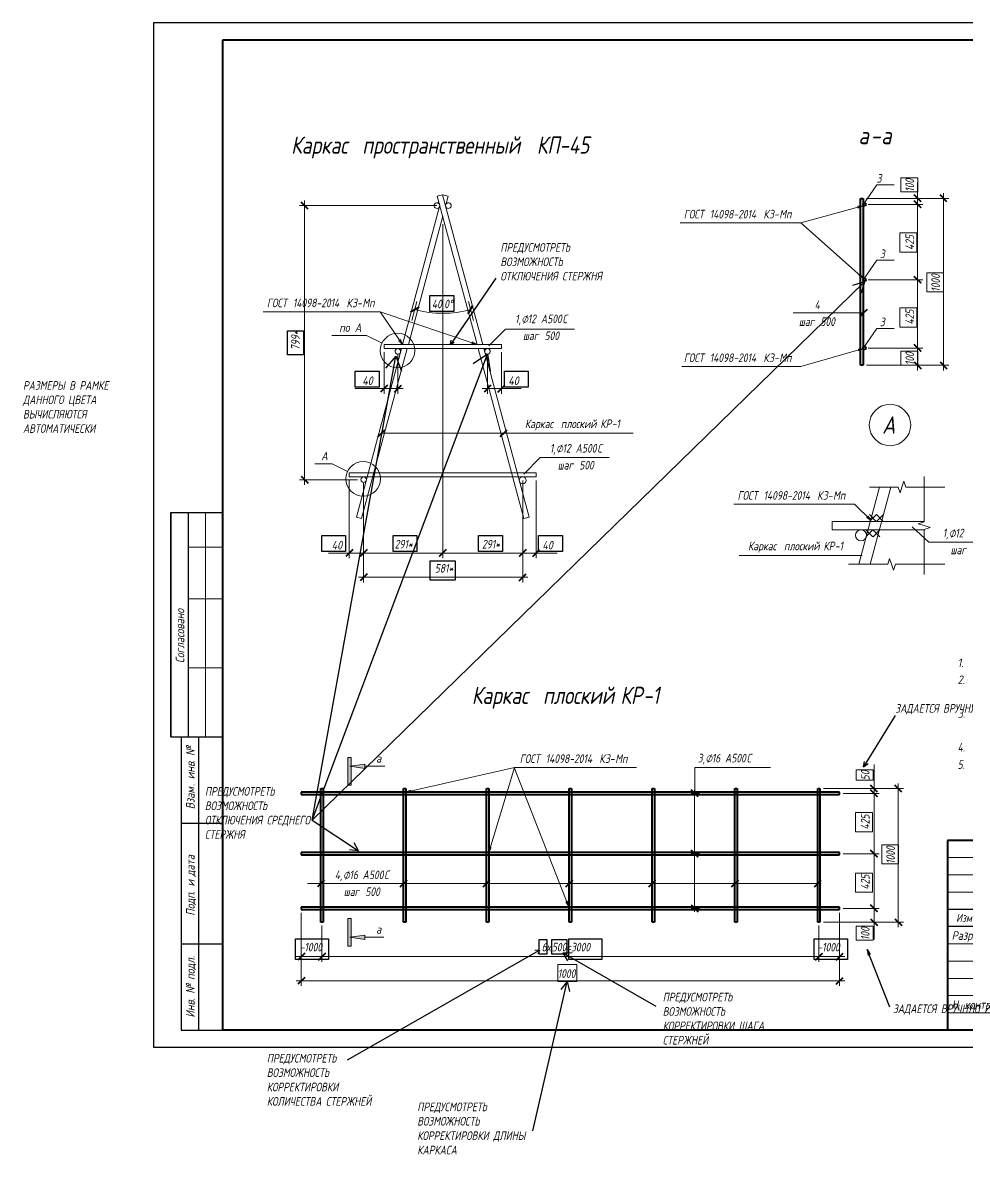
# Paper-space layout 'Layout1' of a CAD drawing. Header units: millimetres. Extents: x -632 to -19, y -328 to 372.
# Drawn here: x -632 to -358.2, y -328 to 0 of the extents above; entities that cross this region are included whole.
import ezdxf

# ---------------------------------------------------------------- set-up
doc = ezdxf.new("R2010")
doc.units = ezdxf.units.MM
doc.layers.add('AA_Vinoska', color=7, linetype='Continuous', lineweight=9)
doc.layers.add('Gen_Stamp', color=7, linetype='Continuous', lineweight=9)
doc.styles.add('ISOCPEUR_I_15', font='isocpeui.ttf', dxfattribs={"width": 0.85, "height": 5})
doc.styles.add('ISOCPEUR_I_18', font='isocpeui.ttf', dxfattribs={"width": 0.8, "height": 2.5})
doc.styles.add('ISOCPEUR_I_19', font='isocpeui.ttf', dxfattribs={"width": 0.8, "height": 2.5})
doc.styles.add('ISOCPEUR_I_6', font='isocpeui.ttf', dxfattribs={"width": 0.8, "height": 5})
doc.styles.add('ISOCPEUR_I_7', font='isocpeui.ttf', dxfattribs={"width": 0.85, "height": 2.5})
doc.styles.add('ISOCPEUR_I_8', font='isocpeui.ttf', dxfattribs={"width": 0.85, "height": 2.3})

# ---------------------------------------------------------------- blocks, each defined once
blk = doc.blocks.new('020_Основная надпись Форма 3_МСК Проект - КЖ-3604423-Каркасы пространственные КП-45_ КП-85')
at = {"layer": 'AA_Vinoska', "lineweight": 30}
for p, q in [((-415, 155), (-415, 90)), ((-415, 155), (-400, 155)), ((-415, 90), (-415, 155)), ((-410, 155), (-410, 90)), ((-415, 90), (-400, 90)), ((-412, 90), (-412, 5)), ((-412, 90), (-400, 90)), ((-407, 90), (-407, 5)), ((-412, 65), (-400, 65)), ((-125, 40), (-190, 40)), ((-125, 35), (-190, 35)), ((-412, 30), (-400, 30)), ((-412, 5), (-400, 5))]:
    blk.add_line(p, q, dxfattribs=at)
at = {"layer": 'AA_Vinoska', "lineweight": 18}
for p, q in [((-405, 155), (-405, 90)), ((-400, 155), (-400, 90)), ((-410, 145), (-400, 145)), ((-410, 130), (-400, 130)), ((-410, 110), (-400, 110)), ((-125, 55), (-190, 55)), ((-125, 50), (-190, 50)), ((-125, 45), (-190, 45)), ((-125, 30), (-190, 30)), ((-125, 25), (-190, 25)), ((-125, 20), (-190, 20)), ((-125, 15), (-190, 15)), ((-125, 10), (-190, 10))]:
    blk.add_line(p, q, dxfattribs=at)
at = {"layer": 'AA_Vinoska', "lineweight": 40}
for p, q in [((-190, 60), (-190, 5)), ((-5, 60), (-190, 60))]:
    blk.add_line(p, q, dxfattribs=at)
at = {"layer": 'Gen_Stamp', "lineweight": 25}
for p, q in [((-420, 0), (-420, 297)), ((-420, 297), (0, 297)), ((0, 0), (-420, 0))]:
    blk.add_line(p, q, dxfattribs=at)
at = {"layer": 'Gen_Stamp', "lineweight": 40}
for p, q in [((-400, 5), (-400, 292)), ((-400, 292), (-5, 292)), ((-5, 5), (-400, 5))]:
    blk.add_line(p, q, dxfattribs=at)
at = {"layer": 'Gen_Stamp', "char_height": 2.5, "attachment_point": 1, "rotation": 90, "style": 'ISOCPEUR_I_7'}
for s, insert, width in [('Согласовано', (-413.63, 111.39), 21.1245), ('\\fISOCPEUR|b0|i1|c204|p34|;\\W.85;№', (-410.63, 84.48), 3.2027), ('инв', (-410.63, 77.73), 5.724), ('. ', (-410.63, 82.46), 2.4532), ('Взам', (-410.63, 69.02), 8.1091), ('. ', (-410.63, 75.71), 2.4532), ('дата', (-410.63, 49.57), 8.5179), ('\\fISOCPEUR|b0|i1|c204|p34|;\\W.85; ', (-410.63, 48.22), 1.6354), ('\\fISOCPEUR|b0|i1|c204|p34|;\\W.85;и', (-410.63, 46.65), 1.908), ('Подп', (-410.63, 38.16), 7.8365), ('. ', (-410.63, 44.62), 2.4532), ('\\fISOCPEUR|b0|i1|c204|p34|;\\W.85;.', (-410.63, 25.86), 0.8177), ('подл', (-410.63, 19.56), 7.6321), ('\\fISOCPEUR|b0|i1|c204|p34|;\\W.85;№', (-410.63, 15.57), 3.2027), ('\\fISOCPEUR|b0|i1|c204|p34|;\\W.85; ', (-410.63, 18.21), 1.6354), ('Инв', (-410.63, 8.65), 5.9285), ('. ', (-410.63, 13.54), 2.4532)]:
    blk.add_mtext(s, dxfattribs=dict(at, insert=insert, width=width))
at = {"layer": 'Gen_Stamp', "attachment_point": 1}
for s, insert, char_height, width, style in [('Изм', (-187.5, 38.65), 2.3, 5.3833, 'ISOCPEUR_I_8'), ('Разработал', (-188.77, 33.66), 2.5, 20.2386, 'ISOCPEUR_I_7'), ('\\fISOCPEUR|b0|i1|c204|p34|;\\W.85;Н', (-188.77, 13.66), 2.5, 2.1124, 'ISOCPEUR_I_7'), ('. ', (-187.03, 13.66), 2.5, 2.4532, 'ISOCPEUR_I_7'), ('контр', (-185, 13.66), 2.5, 10.0171, 'ISOCPEUR_I_7')]:
    blk.add_mtext(s, dxfattribs=dict(at, insert=insert, char_height=char_height, width=width, style=style))

psp = doc.layouts.get("Layout1")

# ---------------------------------------------------------------- hatches: boundary and pattern name
at = {"layer": 'AA_Vinoska'}
for points in [[(-537.78, -212.94), (-536.79, -212.94), (-536.79, -221.01), (-537.78, -221.01)], [(-532.81, -214.9), (-532.81, -216.13), (-537.18, -215.51)], [(-536.79, -259.6), (-536.79, -267.67), (-537.78, -267.67), (-537.78, -259.6)], [(-537.18, -265.09), (-532.81, -264.48), (-532.81, -265.71)]]:
    psp.add_hatch(color=256, dxfattribs=at).paths.add_polyline_path(points, flags=0)

# ---------------------------------------------------------------- linework, layer by layer
at = {"color": 1}
for p, q in [((-548.07, -231.16), (-388.01, -75.12)), ((-494.87, -74.07), (-508.03, -93.26)), ((-388.01, -75.12), (-391.54, -76.14)), ((-388.01, -75.12), (-388.96, -78.43)), ((-508.03, -93.26), (-507.85, -92.01)), ((-508.03, -93.26), (-506.93, -92.64)), ((-548.07, -231.16), (-497.29, -96.07)), ((-548.07, -231.16), (-523.82, -96.65)), ((-523.82, -96.65), (-526.88, -100.19)), ((-523.82, -96.65), (-522.22, -101.05)), ((-497.29, -96.07), (-501.4, -98.86)), ((-497.29, -96.07), (-496.5, -100.97)), ((-379.12, -200.82), (-388.29, -215.66)), ((-388.29, -215.66), (-388.06, -214.1)), ((-388.29, -215.66), (-386.99, -214.75)), ((-548.07, -231.16), (-534.64, -240.01)), ((-534.64, -240.01), (-535.92, -237.74)), ((-534.64, -240.01), (-537.23, -239.74)), ((-537.84, -300.6), (-482.22, -268.87)), ((-482.22, -268.87), (-483.54, -268.96)), ((-482.22, -268.87), (-482.68, -270)), ((-380.68, -285.39), (-387.27, -268.67)), ((-387.27, -268.67), (-386.38, -270.11)), ((-387.27, -268.67), (-387.01, -270.35)), ((-475.44, -269.59), (-472.73, -269.54)), ((-475.44, -269.59), (-448.46, -285.06)), ((-475.44, -269.59), (-474.12, -271.96)), ((-484.18, -321.15), (-474.15, -277.92)), ((-474.15, -277.92), (-476, -280.25)), ((-474.15, -277.92), (-473.52, -280.82))]:
    psp.add_line(p, q, dxfattribs=at)
for points in [[(-513.97, -79.05), (-507.05, -79.05), (-507.05, -83.69), (-513.97, -83.69)], [(-535.58, -101.01), (-528.66, -101.01), (-528.66, -105.64), (-535.58, -105.64)], [(-492.38, -100.99), (-485.46, -100.99), (-485.46, -105.63), (-492.38, -105.63)], [(-545.31, -148.67), (-538.39, -148.67), (-538.39, -153.31), (-545.31, -153.31)], [(-482.46, -148.67), (-475.53, -148.67), (-475.53, -153.31), (-482.46, -153.31)], [(-482.34, -265.75), (-480.11, -265.75), (-480.11, -270.03), (-482.34, -270.03)], [(-478.66, -265.75), (-474.25, -265.75), (-474.25, -270.03), (-478.66, -270.03)]]:
    psp.add_lwpolyline(points, close=True, dxfattribs=at)
at = {"color": 6}
for points in [[(-555.24, -96.26), (-555.24, -89.34), (-550.6, -89.34), (-550.6, -96.26)], [(-524.65, -148.67), (-517.72, -148.67), (-517.72, -153.31), (-524.65, -153.31)], [(-499.84, -148.67), (-492.92, -148.67), (-492.92, -153.31), (-499.84, -153.31)], [(-513.89, -155.96), (-506.6, -155.96), (-506.6, -161.55), (-513.89, -161.55)], [(-552.92, -265.55), (-543.34, -265.55), (-543.34, -271.52), (-552.92, -271.52)], [(-473.72, -265.55), (-464.15, -265.55), (-464.15, -271.52), (-473.72, -271.52)], [(-402.58, -265.55), (-393, -265.55), (-393, -271.52), (-402.58, -271.52)]]:
    psp.add_lwpolyline(points, close=True, dxfattribs=at)
at = {"layer": 'AA_Vinoska'}
for p, q in [((-388.3, -52.61), (-384.45, -47.03)), ((-384.45, -47.03), (-379.45, -47.03)), ((-372.64, -46.3), (-372.64, -50.93)), ((-550.28, -51.54), (-550.28, -133.97)), ((-387.42, -50.93), (-371.14, -50.93)), ((-363.64, -50.93), (-387.42, -50.93)), ((-373.64, -51.68), (-371.64, -53.68)), ((-372.64, -49.43), (-372.64, -54.18)), ((-372.64, -51.18), (-372.64, -76.05)), ((-365.14, -49.43), (-365.14, -100.81)), ((-512.92, -53.04), (-551.78, -53.04)), ((-406.47, -58.03), (-388.48, -53.07)), ((-389.99, -53.22), (-388.48, -53.07)), ((-389.85, -53.73), (-389.99, -53.22)), ((-388.48, -53.07), (-389.85, -53.73)), ((-387.02, -52.68), (-371.14, -52.68)), ((-371.14, -52.68), (-387.02, -52.68)), ((-510.26, -58.4), (-510.26, -155.24)), ((-510.26, -155.24), (-510.26, -58.4)), ((-441.47, -58.03), (-406.47, -58.03)), ((-388.3, -74.11), (-406.47, -58.03)), ((-388.3, -74.47), (-384.45, -68.89)), ((-384.45, -68.89), (-379.45, -68.89)), ((-389.22, -72.89), (-389.6, -73.32)), ((-389.6, -73.32), (-388.3, -74.11)), ((-388.3, -74.11), (-389.22, -72.95)), ((-387.02, -74.55), (-371.14, -74.55)), ((-371.14, -74.55), (-387.02, -74.55)), ((-373.64, -73.55), (-371.64, -75.55)), ((-372.64, -73.05), (-372.64, -95.81)), ((-519.19, -86.37), (-517.72, -80.86)), ((-501.33, -86.37), (-502.81, -80.86)), ((-562.27, -83.77), (-528.42, -83.77)), ((-528.42, -83.77), (-521.87, -93.26)), ((-500.31, -93.26), (-528.42, -83.77)), ((-408.7, -84.14), (-396.7, -84.14)), ((-388.3, -84.14), (-396.7, -84.14)), ((-532.34, -90.68), (-542.34, -90.68)), ((-532.34, -90.68), (-527.84, -92.86)), ((-496.85, -93.66), (-492.06, -88.8)), ((-492.06, -88.8), (-472.06, -88.8)), ((-388.3, -94.24), (-384.45, -88.66)), ((-384.45, -88.66), (-379.45, -88.66)), ((-522.94, -92.18), (-522.5, -91.88)), ((-521.87, -93.26), (-522.94, -92.18)), ((-522.5, -91.88), (-521.87, -93.26)), ((-501.65, -92.53), (-501.82, -93.03)), ((-501.82, -93.03), (-500.31, -93.26)), ((-500.31, -93.26), (-501.65, -92.53)), ((-388.3, -94.49), (-406.47, -99.66)), ((-388.3, -94.49), (-389.82, -94.64)), ((-389.82, -94.64), (-389.67, -95.15)), ((-389.67, -95.15), (-388.3, -94.49)), ((-387.02, -94.31), (-371.14, -94.31)), ((-371.14, -94.31), (-387.02, -94.31)), ((-373.64, -93.31), (-371.64, -95.31)), ((-372.64, -92.81), (-372.64, -100.81)), ((-527.26, -95.46), (-527.26, -107.57)), ((-523.24, -96.27), (-523.24, -107.57)), ((-497.29, -97.07), (-497.29, -107.57)), ((-493.26, -95.46), (-493.26, -107.57)), ((-440.99, -99.66), (-406.47, -99.66)), ((-387.42, -99.31), (-371.14, -99.31)), ((-363.64, -99.31), (-387.42, -99.31)), ((-535.7, -106.07), (-527.26, -106.07)), ((-528.76, -106.07), (-521.74, -106.07)), ((-498.79, -106.07), (-491.76, -106.07)), ((-487.51, -106.07), (-493.26, -106.07)), ((-527.99, -118.98), (-485.06, -118.98)), ((-485.06, -118.98), (-492.59, -118.98)), ((-485.06, -118.98), (-455.06, -118.98)), ((-542.31, -127.87), (-547.31, -127.87)), ((-542.31, -127.87), (-537.81, -130.05)), ((-486.77, -130.87), (-481.98, -126.01)), ((-481.98, -126.01), (-461.98, -126.01)), ((-534.97, -132.47), (-551.78, -132.47)), ((-537.34, -132.67), (-537.34, -155.24)), ((-533.17, -133.47), (-533.17, -155.24)), ((-533.17, -155.24), (-533.17, -133.47)), ((-533.17, -134.27), (-533.17, -162.24)), ((-487.06, -132.67), (-487.06, -133.67)), ((-487.06, -132.67), (-487.06, -155.24)), ((-487.06, -155.24), (-487.06, -132.67)), ((-487.06, -133.67), (-487.06, -162.24)), ((-483.18, -132.67), (-483.18, -155.24)), ((-377.17, -134.59), (-376.61, -132.86)), ((-376.61, -132.86), (-376.05, -134.59)), ((-370.71, -134.59), (-370.71, -131.59)), ((-383.63, -134.59), (-386.63, -134.59)), ((-383.63, -134.59), (-378.27, -134.59)), ((-378.27, -134.59), (-377.72, -136.32)), ((-377.72, -136.32), (-377.17, -134.59)), ((-376.05, -134.59), (-370.71, -134.59)), ((-370.71, -134.59), (-370.71, -144.69)), ((-370.71, -134.59), (-364.71, -134.59)), ((-425.89, -139.56), (-390.89, -139.56)), ((-386.08, -144.25), (-390.89, -139.56)), ((-386.97, -143.02), (-387.34, -143.39)), ((-387.34, -143.39), (-386.08, -144.25)), ((-386.08, -144.25), (-386.97, -143.02)), ((-384.62, -144.59), (-386.62, -142.6)), ((-386.58, -144.59), (-384.59, -142.6)), ((-384.59, -142.6), (-382.59, -144.59)), ((-384.56, -144.59), (-382.53, -142.57)), ((-385.6, -149.02), (-387.63, -146.99)), ((-387.56, -148.94), (-385.6, -146.99)), ((-385.6, -146.99), (-383.58, -149.02)), ((-385.57, -148.99), (-383.58, -146.99)), ((-374.23, -146.13), (-369.41, -150.57)), ((-370.71, -144.69), (-372.44, -145.24)), ((-372.44, -145.24), (-370.71, -145.79)), ((-370.71, -145.79), (-368.98, -146.36)), ((-368.98, -146.36), (-370.71, -146.92)), ((-370.71, -146.92), (-370.71, -156.99)), ((-369.41, -150.57), (-347.38, -150.57)), ((-543.39, -153.74), (-531.67, -153.74)), ((-534.67, -153.74), (-508.76, -153.74)), ((-534.17, -154.74), (-532.17, -152.74)), ((-511.76, -153.74), (-485.56, -153.74)), ((-511.26, -154.74), (-509.26, -152.74)), ((-488.56, -153.74), (-477.12, -153.74)), ((-488.06, -154.74), (-486.06, -152.74)), ((-424.39, -154.4), (-394.39, -154.4)), ((-388.67, -154.4), (-394.39, -154.4)), ((-389.71, -156.99), (-392.71, -156.99)), ((-389.71, -156.99), (-381.31, -156.99)), ((-380.76, -155.26), (-381.31, -156.99)), ((-380.21, -156.99), (-380.76, -155.26)), ((-379.65, -158.73), (-380.21, -156.99)), ((-379.09, -156.99), (-379.65, -158.73)), ((-379.09, -156.99), (-370.71, -156.99)), ((-370.71, -156.99), (-364.71, -156.99)), ((-370.71, -156.99), (-370.71, -159.99)), ((-534.67, -160.74), (-485.56, -160.74)), ((-537.78, -212.94), (-537.78, -221.01)), ((-536.79, -212.94), (-537.78, -212.94)), ((-536.79, -221.01), (-536.79, -212.94)), ((-532.81, -214.9), (-537.18, -215.51)), ((-537.18, -215.51), (-532.81, -216.13)), ((-532.81, -216.13), (-532.81, -214.9)), ((-532.81, -215.51), (-526.98, -215.51)), ((-520.97, -223.06), (-489.49, -215.85)), ((-489.49, -215.85), (-496.93, -240.54)), ((-473.78, -256.11), (-489.53, -215.86)), ((-489.49, -215.85), (-454.09, -215.85)), ((-437.24, -215.85), (-435.28, -215.85)), ((-437.24, -223.34), (-437.24, -215.85)), ((-435.28, -215.85), (-415.28, -215.85)), ((-385.25, -214.99), (-385.25, -221.99)), ((-537.78, -221.01), (-536.79, -221.01)), ((-519.56, -222.46), (-520.97, -223.06)), ((-520.97, -223.06), (-519.45, -222.98)), ((-519.45, -222.98), (-519.56, -222.46)), ((-437.25, -222.39), (-437.25, -241.88)), ((-399.93, -221.99), (-383.75, -221.99)), ((-376.75, -221.99), (-399.93, -221.99)), ((-386.25, -222.39), (-384.25, -224.39)), ((-385.25, -220.49), (-385.25, -224.89)), ((-385.25, -221.89), (-385.25, -242.38)), ((-378.25, -220.49), (-378.25, -262.2)), ((-435.83, -223.39), (-438.25, -223.39)), ((-394.25, -223.39), (-383.75, -223.39)), ((-383.75, -223.39), (-394.25, -223.39)), ((-496.93, -240.54), (-496.75, -239.02)), ((-496.24, -239.17), (-496.93, -240.54)), ((-496.75, -239.02), (-496.24, -239.17)), ((-385.25, -239.38), (-385.25, -258.2)), ((-438.25, -239.88), (-436.25, -241.88)), ((-435.83, -240.88), (-438.25, -240.88)), ((-438.25, -240.88), (-435.83, -240.88)), ((-437.25, -239.88), (-437.25, -257.7)), ((-394.25, -240.88), (-383.75, -240.88)), ((-383.75, -240.88), (-394.25, -240.88)), ((-386.25, -239.88), (-384.25, -241.88)), ((-545.57, -250.92), (-545.57, -248.51)), ((-520.57, -248.51), (-522.57, -250.51)), ((-521.57, -250.92), (-521.57, -248.51)), ((-521.57, -248.51), (-521.57, -250.92)), ((-496.57, -248.51), (-498.57, -250.51)), ((-497.57, -250.92), (-497.57, -248.51)), ((-497.57, -248.51), (-497.57, -250.92)), ((-472.57, -248.51), (-474.57, -250.51)), ((-473.57, -250.92), (-473.57, -248.51)), ((-473.57, -248.51), (-473.57, -250.92)), ((-448.57, -248.51), (-450.57, -250.51)), ((-449.57, -250.92), (-449.57, -248.51)), ((-449.57, -248.51), (-449.57, -250.92)), ((-424.57, -248.51), (-426.57, -250.51)), ((-425.57, -250.92), (-425.57, -248.51)), ((-425.57, -248.51), (-425.57, -250.92)), ((-401.57, -250.92), (-401.57, -248.51)), ((-545.2, -249.52), (-549.43, -249.52)), ((-520.57, -249.51), (-546.57, -249.51)), ((-496.57, -249.51), (-522.57, -249.51)), ((-472.57, -249.51), (-498.57, -249.51)), ((-448.57, -249.51), (-474.57, -249.51)), ((-424.57, -249.51), (-450.57, -249.51)), ((-400.57, -249.51), (-426.57, -249.51)), ((-474.08, -254.62), (-474.57, -254.81)), ((-474.57, -254.81), (-473.78, -256.11)), ((-473.78, -256.11), (-474.08, -254.62)), ((-386.25, -255.7), (-384.25, -257.7)), ((-385.25, -255.2), (-385.25, -265.7)), ((-551.25, -258.02), (-551.25, -272.2)), ((-551.25, -279.2), (-551.25, -258.02)), ((-435.83, -256.7), (-438.25, -256.7)), ((-395.25, -258.02), (-395.25, -272.2)), ((-395.25, -279.2), (-395.25, -258.02)), ((-394.25, -256.7), (-383.75, -256.7)), ((-383.75, -256.7), (-394.25, -256.7)), ((-545.25, -261.7), (-545.25, -272.2)), ((-545.25, -272.2), (-545.25, -261.7)), ((-536.79, -259.6), (-537.78, -259.6)), ((-537.78, -259.6), (-537.78, -267.67)), ((-536.79, -267.67), (-536.79, -259.6)), ((-401.25, -261.7), (-401.25, -272.2)), ((-401.25, -272.2), (-401.25, -261.7)), ((-399.93, -260.7), (-383.75, -260.7)), ((-376.75, -260.7), (-399.93, -260.7)), ((-532.81, -264.48), (-537.18, -265.09)), ((-537.18, -265.09), (-532.81, -265.71)), ((-532.81, -265.71), (-532.81, -264.48)), ((-532.81, -265.09), (-527.32, -265.09)), ((-537.78, -267.67), (-536.79, -267.67)), ((-543.75, -270.7), (-552.75, -270.7)), ((-399.75, -270.7), (-546.75, -270.7)), ((-393.75, -270.7), (-402.75, -270.7)), ((-400.25, -269.7), (-402.25, -271.7)), ((-393.75, -277.7), (-552.75, -277.7))]:
    psp.add_line(p, q, dxfattribs=at)
at = {"layer": 'AA_Vinoska', "lineweight": 40}
for p, q in [((-549.28, -54.04), (-551.28, -52.04)), ((-389.22, -50.93), (-388.42, -50.93)), ((-389.22, -99.31), (-389.22, -50.93)), ((-388.42, -50.93), (-388.42, -99.31)), ((-371.64, -51.93), (-373.64, -49.93)), ((-371.64, -53.68), (-373.64, -51.68)), ((-364.14, -51.93), (-366.14, -49.93)), ((-371.64, -75.55), (-373.64, -73.55)), ((-502.89, -84.4), (-501.48, -81.95)), ((-517.11, -82.47), (-519.56, -83.89)), ((-388.3, -84.14), (-389.3, -85.14)), ((-387.3, -83.14), (-388.3, -84.14)), ((-371.64, -95.31), (-373.64, -93.31)), ((-373.64, -98.31), (-371.64, -100.31)), ((-366.14, -98.31), (-364.14, -100.31)), ((-388.42, -99.31), (-389.22, -99.31)), ((-526.26, -105.07), (-528.26, -107.07)), ((-524.24, -107.07), (-522.24, -105.07)), ((-496.29, -105.07), (-498.29, -107.07)), ((-494.26, -107.07), (-492.26, -105.07)), ((-527.99, -118.98), (-526.99, -117.98)), ((-492.59, -118.98), (-491.59, -117.98)), ((-529.04, -120.03), (-527.99, -118.98)), ((-493.59, -119.98), (-492.59, -118.98)), ((-551.28, -131.47), (-549.28, -133.47)), ((-536.34, -152.74), (-538.34, -154.74)), ((-532.17, -152.74), (-534.17, -154.74)), ((-509.26, -152.74), (-511.26, -154.74)), ((-486.06, -152.74), (-488.06, -154.74)), ((-484.18, -154.74), (-482.18, -152.74)), ((-532.17, -159.74), (-534.17, -161.74)), ((-488.06, -161.74), (-486.06, -159.74)), ((-545.57, -221.99), (-544.93, -221.99)), ((-545.57, -260.7), (-545.57, -221.99)), ((-544.93, -221.99), (-544.93, -260.7)), ((-521.57, -221.99), (-520.93, -221.99)), ((-521.57, -260.7), (-521.57, -221.99)), ((-520.93, -221.99), (-520.93, -260.7)), ((-497.57, -221.99), (-496.93, -221.99)), ((-497.57, -260.7), (-497.57, -221.99)), ((-496.93, -221.99), (-496.93, -260.7)), ((-473.57, -221.99), (-472.93, -221.99)), ((-473.57, -260.7), (-473.57, -221.99)), ((-472.93, -221.99), (-472.93, -260.7)), ((-449.57, -221.99), (-448.93, -221.99)), ((-449.57, -260.7), (-449.57, -221.99)), ((-448.93, -221.99), (-448.93, -260.7)), ((-436.25, -224.39), (-438.25, -222.39)), ((-425.57, -221.99), (-424.93, -221.99)), ((-425.57, -260.7), (-425.57, -221.99)), ((-424.93, -221.99), (-424.93, -260.7)), ((-401.57, -221.99), (-400.93, -221.99)), ((-401.57, -260.7), (-401.57, -221.99)), ((-400.93, -221.99), (-400.93, -260.7)), ((-384.25, -222.99), (-386.25, -220.99)), ((-384.25, -224.39), (-386.25, -222.39)), ((-377.25, -222.99), (-379.25, -220.99)), ((-395.25, -223.07), (-551.25, -223.07)), ((-551.25, -223.07), (-551.25, -223.71)), ((-551.25, -223.71), (-395.25, -223.71)), ((-395.25, -223.71), (-395.25, -223.07)), ((-395.25, -240.56), (-551.25, -240.56)), ((-551.25, -240.56), (-551.25, -241.2)), ((-551.25, -241.2), (-395.25, -241.2)), ((-436.25, -241.88), (-438.25, -239.88)), ((-395.25, -241.2), (-395.25, -240.56)), ((-384.25, -241.88), (-386.25, -239.88)), ((-544.57, -248.51), (-546.57, -250.51)), ((-522.57, -250.51), (-520.57, -248.51)), ((-498.57, -250.51), (-496.57, -248.51)), ((-474.57, -250.51), (-472.57, -248.51)), ((-450.57, -250.51), (-448.57, -248.51)), ((-426.57, -250.51), (-424.57, -248.51)), ((-402.57, -250.51), (-400.57, -248.51)), ((-438.25, -255.7), (-436.25, -257.7)), ((-384.25, -257.7), (-386.25, -255.7)), ((-395.25, -256.38), (-551.25, -256.38)), ((-551.25, -256.38), (-551.25, -257.02)), ((-551.25, -257.02), (-395.25, -257.02)), ((-395.25, -257.02), (-395.25, -256.38)), ((-544.93, -260.7), (-545.57, -260.7)), ((-545.25, -260.7), (-545.25, -260.5)), ((-520.93, -260.7), (-521.57, -260.7)), ((-521.25, -260.7), (-521.25, -260.5)), ((-496.93, -260.7), (-497.57, -260.7)), ((-497.25, -260.7), (-497.25, -260.5)), ((-472.93, -260.7), (-473.57, -260.7)), ((-473.25, -260.7), (-473.25, -260.5)), ((-448.93, -260.7), (-449.57, -260.7)), ((-449.25, -260.7), (-449.25, -260.5)), ((-424.93, -260.7), (-425.57, -260.7)), ((-425.25, -260.7), (-425.25, -260.5)), ((-400.93, -260.7), (-401.57, -260.7)), ((-401.25, -260.7), (-401.25, -260.5)), ((-386.25, -259.7), (-384.25, -261.7)), ((-379.25, -259.7), (-377.25, -261.7)), ((-550.25, -269.7), (-552.25, -271.7)), ((-546.25, -271.7), (-544.25, -269.7)), ((-544.25, -269.7), (-546.25, -271.7)), ((-402.25, -271.7), (-400.25, -269.7)), ((-396.25, -271.7), (-394.25, -269.7)), ((-550.25, -276.7), (-552.25, -278.7)), ((-396.25, -278.7), (-394.25, -276.7))]:
    psp.add_line(p, q, dxfattribs=at)
at = {"layer": 'AA_Vinoska', "color": 253, "true_color": 0xb3b3b3}
for p, q in [((-511.83, -50.28), (-510.29, -49.87)), ((-511.83, -50.28), (-500.31, -93.26)), ((-498.66, -93.26), (-510.29, -49.87)), ((-508.7, -50.28), (-510.26, -49.86)), ((-509.38, -52.83), (-508.7, -50.28)), ((-511.15, -53.25), (-521.87, -93.26)), ((-511.92, -53.04), (-512.72, -53.04)), ((-520.21, -93.26), (-510.26, -56.13)), ((-522.19, -94.46), (-535.28, -143.33)), ((-533.74, -143.74), (-520.53, -94.46)), ((-527.26, -93.26), (-527.26, -94.46)), ((-493.26, -93.26), (-527.26, -93.26)), ((-527.26, -94.46), (-493.26, -94.46)), ((-499.99, -94.46), (-486.79, -143.74)), ((-485.24, -143.33), (-498.34, -94.46)), ((-493.26, -93.26), (-493.26, -94.46)), ((-537.34, -130.47), (-537.34, -131.67)), ((-483.18, -130.47), (-537.34, -130.47)), ((-483.18, -131.67), (-483.18, -130.47)), ((-537.34, -131.67), (-483.18, -131.67)), ((-383.71, -134.59), (-389.71, -156.99)), ((-386.4, -156.99), (-380.4, -134.59)), ((-535.28, -143.33), (-533.74, -143.74)), ((-486.79, -143.74), (-485.24, -143.33)), ((-397.4, -144.59), (-397.4, -146.99)), ((-370.71, -144.59), (-397.4, -144.59)), ((-397.4, -146.99), (-370.71, -146.99))]:
    psp.add_line(p, q, dxfattribs=at)
at = {"layer": 'AA_Vinoska', "color": 1, "flags": 128}
for points in [[(-377.52, -49.03), (-377.52, -44.96), (-372.62, -44.96), (-372.62, -49.03)], [(-370.02, -78.03), (-370.02, -72.47), (-365.12, -72.47), (-365.12, -78.03)], [(-377.81, -88.23), (-377.81, -82.67), (-372.91, -82.67), (-372.91, -88.23)], [(-377.52, -99.28), (-377.52, -95.21), (-372.62, -95.21), (-372.62, -99.28)], [(-390.41, -219.6), (-390.41, -216.58), (-385.51, -216.58), (-385.51, -219.6)], [(-383.05, -243.84), (-383.05, -238.28), (-378.15, -238.28), (-378.15, -243.84)], [(-390.66, -252.04), (-390.66, -246.48), (-385.76, -246.48), (-385.76, -252.04)], [(-390.41, -265.94), (-390.41, -261.87), (-385.51, -261.87), (-385.51, -265.94)], [(-476.93, -273.02), (-471.37, -273.02), (-471.37, -277.92), (-476.93, -277.92)]]:
    psp.add_lwpolyline(points, close=True, dxfattribs=at)
at = {"layer": 'AA_Vinoska', "color": 6, "flags": 128}
for points in [[(-377.81, -66.51), (-377.81, -60.95), (-372.91, -60.95), (-372.91, -66.51)], [(-390.66, -234.48), (-390.66, -228.92), (-385.76, -228.92), (-385.76, -234.48)]]:
    psp.add_lwpolyline(points, close=True, dxfattribs=at)
at = {"layer": 'AA_Vinoska', "lineweight": 40}
for centre in [(-388.02, -52.68), (-388.02, -74.55), (-388.02, -94.31)]:
    psp.add_circle(centre, 0.4, dxfattribs=at)
at = {"layer": 'AA_Vinoska'}
for centre, radius in [((-523.34, -95.04), 5), ((-380.64, -116.61), 6), ((-533.31, -132.23), 5)]:
    psp.add_circle(centre, radius, dxfattribs=at)
at = {"layer": 'AA_Vinoska', "color": 253, "true_color": 0xb3b3b3}
for centre, radius in [((-533.17, -132.47), 0.8), ((-487.06, -132.67), 1), ((-389.06, -148.59), 1.6)]:
    psp.add_circle(centre, radius, dxfattribs=at)
for centre, start, end in [((-511.92, -53.04), 75, 255), ((-511.92, -53.04), 255, 75), ((-508.61, -53.04), 105, 285), ((-508.61, -53.04), 285, 105), ((-523.24, -95.27), 75, 255), ((-523.24, -95.27), 255, 75), ((-497.29, -95.27), 105, 285), ((-497.29, -95.27), 285, 105)]:
    psp.add_arc(centre, 0.8, start, end, dxfattribs=at)
at = {"layer": 'AA_Vinoska'}
psp.add_arc((-510.26, -53.04), 31.2, 255, 285, dxfattribs=at)

# ---------------------------------------------------------------- block references
at = {"layer": 'Gen_Stamp'}
psp.add_blockref('020_Основная надпись Форма 3_МСК Проект - КЖ-3604423-Каркасы пространственные КП-45_ КП-85', (-174, -297), dxfattribs=at)

# ---------------------------------------------------------------- texts
at = {"layer": 'AA_Vinoska', "attachment_point": 1}
for s, insert, char_height, width, style in [('\\fISOCPEUR|b0|i1|c204|p34|;\\W.85;а', (-389.8, -30.24), 5, 4.2249, 'ISOCPEUR_I_15'), ('\\fISOCPEUR|b0|i1|c204|p34|;\\W.85;а', (-383.22, -30.24), 5, 4.2249, 'ISOCPEUR_I_15'), ('Каркас', (-554.17, -32.99), 5, 21.9983, 'ISOCPEUR_I_6'), ('\\fISOCPEUR|b0|i1|c204|p34|;\\W.8; ', (-536.02, -32.99), 5, 3.0143, 'ISOCPEUR_I_6'), ('пространственный', (-533.54, -32.99), 5, 58.2346, 'ISOCPEUR_I_6'), ('\\fISOCPEUR|b0|i1|c204|p34|;\\W.8; ', (-485.49, -32.99), 5, 3.0143, 'ISOCPEUR_I_6'), ('КП', (-483, -32.99), 5, 7.9527, 'ISOCPEUR_I_6'), ('-45', (-476.44, -32.99), 5, 11.0312, 'ISOCPEUR_I_6'), ('\\fISOCPEUR|b0|i1|c204|p34|;\\W.85;-', (-386.31, -30.24), 5, 3.7479, 'ISOCPEUR_I_15'), ('\\fISOCPEUR|b0|i1|c204|p34|;\\W.8;3', (-384.51, -43.88), 2.5, 1.7958, 'ISOCPEUR_I_18'), ('ГОСТ', (-440.4, -54.26), 2.5, 7.5679, 'ISOCPEUR_I_18'), (' 14098-2014 ', (-434.16, -54.26), 2.5, 20.3949, 'ISOCPEUR_I_18'), ('\\fISOCPEUR|b0|i1|c204|p34|;\\W.8;К', (-417.33, -54.26), 2.5, 1.9882, 'ISOCPEUR_I_18'), ('3-', (-415.69, -54.26), 2.5, 3.5916, 'ISOCPEUR_I_18'), ('Мп', (-412.73, -54.26), 2.5, 4.0405, 'ISOCPEUR_I_18'), ('\\fISOCPEUR|b0|i1|c204|p34|;\\W.8;3', (-383.58, -65.75), 2.5, 1.7958, 'ISOCPEUR_I_18'), ('ГОСТ', (-561.2, -79.99), 2.5, 7.5679, 'ISOCPEUR_I_18'), (' 14098-2014 ', (-554.96, -79.99), 2.5, 20.3949, 'ISOCPEUR_I_18'), ('\\fISOCPEUR|b0|i1|c204|p34|;\\W.8;К', (-538.13, -79.99), 2.5, 1.9882, 'ISOCPEUR_I_18'), ('3-', (-536.49, -79.99), 2.5, 3.5916, 'ISOCPEUR_I_18'), ('Мп', (-533.53, -79.99), 2.5, 4.0405, 'ISOCPEUR_I_18'), ('40,0°', (-513.39, -80.3), 2.5, 7.8886, 'ISOCPEUR_I_18'), ('\\fISOCPEUR|b0|i1|c204|p34|;\\W.8;4', (-402.5, -80.53), 2.5, 1.9882, 'ISOCPEUR_I_18'), ('1,', (-489.28, -84.61), 2.5, 2.1806, 'ISOCPEUR_I_18'), ('\\fISOCPEUR|b0|i1|c254|p34|;\\W.8;⌀', (-487.48, -84.61), 2.5, 2.2447, 'ISOCPEUR_I_19'), ('12 ', (-485.63, -84.61), 2.5, 4.6177, 'ISOCPEUR_I_18'), ('\\fISOCPEUR|b0|i1|c204|p34|;\\W.8;А', (-481.82, -84.61), 2.5, 2.2447, 'ISOCPEUR_I_18'), ('500', (-479.97, -84.61), 2.5, 5.3873, 'ISOCPEUR_I_18'), ('\\fISOCPEUR|b0|i1|c204|p34|;\\W.8;С', (-475.52, -84.61), 2.5, 1.7958, 'ISOCPEUR_I_18'), ('по', (-540.25, -87.14), 2.5, 3.816, 'ISOCPEUR_I_7'), ('\\fISOCPEUR|b0|i1|c204|p34|;\\W.85; ', (-537.1, -87.14), 2.5, 1.6354, 'ISOCPEUR_I_7'), ('\\fISOCPEUR|b0|i1|c204|p34|;\\W.85;А', (-535.75, -87.14), 2.5, 2.385, 'ISOCPEUR_I_7'), ('шаг', (-407.06, -85.42), 2.5, 6.0287, 'ISOCPEUR_I_18'), (' 500', (-402.08, -85.42), 2.5, 6.9266, 'ISOCPEUR_I_18'), ('\\fISOCPEUR|b0|i1|c204|p34|;\\W.8;3', (-383.58, -85.51), 2.5, 1.7958, 'ISOCPEUR_I_18'), ('шаг', (-487, -89.5), 2.5, 6.0287, 'ISOCPEUR_I_18'), (' 500', (-482.03, -89.5), 2.5, 6.9266, 'ISOCPEUR_I_18'), ('ГОСТ', (-440.4, -95.88), 2.5, 7.5679, 'ISOCPEUR_I_18'), (' 14098-2014 ', (-434.16, -95.88), 2.5, 20.3949, 'ISOCPEUR_I_18'), ('\\fISOCPEUR|b0|i1|c204|p34|;\\W.8;К', (-417.33, -95.88), 2.5, 1.9882, 'ISOCPEUR_I_18'), ('3-', (-415.69, -95.88), 2.5, 3.5916, 'ISOCPEUR_I_18'), ('Мп', (-412.73, -95.88), 2.5, 4.0405, 'ISOCPEUR_I_18'), ('40', (-533.56, -102.53), 2.5, 4.0205, 'ISOCPEUR_I_7'), ('40', (-491.25, -102.53), 2.5, 4.0205, 'ISOCPEUR_I_7'), ('\\fISOCPEUR|b0|i1|c204|p34|;\\W.85;А', (-382.92, -114.12), 5, 4.77, 'ISOCPEUR_I_15'), ('Каркас', (-486.43, -115.02), 2.5, 11.0954, 'ISOCPEUR_I_18'), ('\\fISOCPEUR|b0|i1|c204|p34|;\\W.8; ', (-477.28, -115.02), 2.5, 1.5392, 'ISOCPEUR_I_18'), ('плоский', (-476.01, -115.02), 2.5, 12.3139, 'ISOCPEUR_I_18'), ('\\fISOCPEUR|b0|i1|c204|p34|;\\W.8; ', (-465.85, -115.02), 2.5, 1.5392, 'ISOCPEUR_I_18'), ('КР', (-464.58, -115.02), 2.5, 3.9764, 'ISOCPEUR_I_18'), ('-1', (-461.3, -115.02), 2.5, 3.0785, 'ISOCPEUR_I_18'), ('\\fISOCPEUR|b0|i1|c204|p34|;\\W.85;А', (-545.48, -124.33), 2.5, 2.385, 'ISOCPEUR_I_7'), ('1,', (-479.2, -122.12), 2.5, 2.1806, 'ISOCPEUR_I_18'), ('\\fISOCPEUR|b0|i1|c254|p34|;\\W.8;⌀', (-477.4, -122.12), 2.5, 2.2447, 'ISOCPEUR_I_19'), ('12 ', (-475.55, -122.12), 2.5, 4.6177, 'ISOCPEUR_I_18'), ('\\fISOCPEUR|b0|i1|c204|p34|;\\W.8;А', (-471.74, -122.12), 2.5, 2.2447, 'ISOCPEUR_I_18'), ('500', (-469.89, -122.12), 2.5, 5.3873, 'ISOCPEUR_I_18'), ('\\fISOCPEUR|b0|i1|c204|p34|;\\W.8;С', (-465.44, -122.12), 2.5, 1.7958, 'ISOCPEUR_I_18'), ('шаг', (-476.93, -127.02), 2.5, 6.0287, 'ISOCPEUR_I_18'), (' 500', (-471.95, -127.02), 2.5, 6.9266, 'ISOCPEUR_I_18'), ('ГОСТ', (-424.82, -135.78), 2.5, 7.5679, 'ISOCPEUR_I_18'), (' 14098-2014 ', (-418.57, -135.78), 2.5, 20.3949, 'ISOCPEUR_I_18'), ('\\fISOCPEUR|b0|i1|c204|p34|;\\W.8;К', (-401.74, -135.78), 2.5, 1.9882, 'ISOCPEUR_I_18'), ('3-', (-400.1, -135.78), 2.5, 3.5916, 'ISOCPEUR_I_18'), ('Мп', (-397.14, -135.78), 2.5, 4.0405, 'ISOCPEUR_I_18'), ('1,', (-365.38, -146.68), 2.5, 2.1806, 'ISOCPEUR_I_18'), ('\\fISOCPEUR|b0|i1|c254|p34|;\\W.8;⌀', (-363.58, -146.68), 2.5, 2.2447, 'ISOCPEUR_I_19'), ('12 ', (-361.73, -146.68), 2.5, 4.6177, 'ISOCPEUR_I_18'), ('40', (-542.45, -150.2), 2.5, 4.0205, 'ISOCPEUR_I_7'), ('291*', (-524.18, -149.91), 2.5, 6.8624, 'ISOCPEUR_I_18'), ('291*', (-498.88, -149.91), 2.5, 6.8624, 'ISOCPEUR_I_18'), ('40', (-481.39, -150.2), 2.5, 4.0205, 'ISOCPEUR_I_7'), ('Каркас', (-421.78, -150.44), 2.5, 11.0954, 'ISOCPEUR_I_18'), ('\\fISOCPEUR|b0|i1|c204|p34|;\\W.8; ', (-412.63, -150.44), 2.5, 1.5392, 'ISOCPEUR_I_18'), ('плоский', (-411.36, -150.44), 2.5, 12.3139, 'ISOCPEUR_I_18'), ('\\fISOCPEUR|b0|i1|c204|p34|;\\W.8; ', (-401.2, -150.44), 2.5, 1.5392, 'ISOCPEUR_I_18'), ('КР', (-399.93, -150.44), 2.5, 3.9764, 'ISOCPEUR_I_18'), ('-1', (-396.64, -150.44), 2.5, 3.0785, 'ISOCPEUR_I_18'), ('шаг', (-363.1, -151.58), 2.5, 6.0287, 'ISOCPEUR_I_18'), ('581*', (-512.56, -156.91), 2.5, 6.8624, 'ISOCPEUR_I_18'), ('1.', (-361.05, -184.29), 2.5, 4.1569, 'ISOCPEUR_I_7'), ('2.', (-361.05, -189.19), 2.5, 4.3603, 'ISOCPEUR_I_7'), ('Каркас', (-501.83, -192.47), 5, 21.9983, 'ISOCPEUR_I_6'), ('\\fISOCPEUR|b0|i1|c204|p34|;\\W.8; ', (-483.68, -192.47), 5, 3.0143, 'ISOCPEUR_I_6'), ('плоский', (-481.2, -192.47), 5, 24.1789, 'ISOCPEUR_I_6'), ('\\fISOCPEUR|b0|i1|c204|p34|;\\W.8; ', (-461.25, -192.47), 5, 3.0143, 'ISOCPEUR_I_6'), ('КР', (-458.76, -192.47), 5, 7.9527, 'ISOCPEUR_I_6'), ('-1', (-452.2, -192.47), 5, 6.0287, 'ISOCPEUR_I_6'), ('3.', (-361.05, -198.98), 2.5, 4.3603, 'ISOCPEUR_I_7'), ('4. ', (-361.05, -208.77), 2.5, 4.297, 'ISOCPEUR_I_18'), ('\\fISOCPEUR|b0|i1|c204|p34|;\\W.85;а', (-529.56, -211.97), 2.5, 2.1124, 'ISOCPEUR_I_7'), ('ГОСТ', (-487.94, -212.07), 2.5, 7.5679, 'ISOCPEUR_I_18'), (' 14098-2014 ', (-481.7, -212.07), 2.5, 20.3949, 'ISOCPEUR_I_18'), ('\\fISOCPEUR|b0|i1|c204|p34|;\\W.8;К', (-464.87, -212.07), 2.5, 1.9882, 'ISOCPEUR_I_18'), ('3-', (-463.23, -212.07), 2.5, 3.5916, 'ISOCPEUR_I_18'), ('Мп', (-460.26, -212.07), 2.5, 4.0405, 'ISOCPEUR_I_18'), ('3,', (-436.37, -211.92), 2.5, 2.6937, 'ISOCPEUR_I_18'), ('\\fISOCPEUR|b0|i1|c254|p34|;\\W.8;⌀', (-434.14, -211.92), 2.5, 2.2447, 'ISOCPEUR_I_19'), ('16 ', (-432.29, -211.92), 2.5, 4.6177, 'ISOCPEUR_I_18'), ('\\fISOCPEUR|b0|i1|c204|p34|;\\W.8;А', (-428.48, -211.92), 2.5, 2.2447, 'ISOCPEUR_I_18'), ('500', (-426.63, -211.92), 2.5, 5.3873, 'ISOCPEUR_I_18'), ('\\fISOCPEUR|b0|i1|c204|p34|;\\W.8;С', (-422.18, -211.92), 2.5, 1.7958, 'ISOCPEUR_I_18'), ('5. ', (-361.05, -213.77), 2.5, 4.1046, 'ISOCPEUR_I_18'), ('4,', (-541.52, -245.74), 2.5, 2.8861, 'ISOCPEUR_I_18'), ('\\fISOCPEUR|b0|i1|c254|p34|;\\W.8;⌀', (-539.13, -245.74), 2.5, 2.2447, 'ISOCPEUR_I_19'), ('16 ', (-537.28, -245.74), 2.5, 4.6177, 'ISOCPEUR_I_18'), ('\\fISOCPEUR|b0|i1|c204|p34|;\\W.8;А', (-533.47, -245.74), 2.5, 2.2447, 'ISOCPEUR_I_18'), ('500', (-531.62, -245.74), 2.5, 5.3873, 'ISOCPEUR_I_18'), ('\\fISOCPEUR|b0|i1|c204|p34|;\\W.8;С', (-527.18, -245.74), 2.5, 1.7958, 'ISOCPEUR_I_18'), ('шаг', (-538.92, -250.63), 2.5, 6.0287, 'ISOCPEUR_I_18'), (' 500', (-533.95, -250.63), 2.5, 6.9266, 'ISOCPEUR_I_18'), ('\\fISOCPEUR|b0|i1|c204|p34|;\\W.85;а', (-529.56, -261.55), 2.5, 2.1124, 'ISOCPEUR_I_7'), ('-1000', (-551.69, -266.69), 2.5, 8.4658, 'ISOCPEUR_I_18'), ('\\fISOCPEUR|b0|i1|c204|p34|;\\W.8;6', (-481.59, -266.69), 2.5, 1.7958, 'ISOCPEUR_I_18'), ('\\fISOCPEUR|b0|i1|c204|p34|;\\W.8;х', (-480.11, -266.69), 2.5, 1.7958, 'ISOCPEUR_I_18'), ('500=3000', (-478.63, -266.69), 2.5, 14.3662, 'ISOCPEUR_I_18'), ('-1000', (-401.69, -266.69), 2.5, 8.4658, 'ISOCPEUR_I_18'), ('1000', (-476.93, -274.36), 2.5, 6.67, 'ISOCPEUR_I_18')]:
    psp.add_mtext(s, dxfattribs=dict(at, insert=insert, char_height=char_height, width=width, style=style))
at = {"layer": 'AA_Vinoska', "char_height": 2.5, "attachment_point": 1, "rotation": 90, "style": 'ISOCPEUR_I_18'}
for s, insert, width in [('100', (-376.18, -49.03), 4.8743), ('425', (-376.18, -65.88), 5.5797), ('1000', (-368.68, -78.03), 6.67), ('425', (-376.18, -87.5), 5.5797), ('799*', (-554.17, -94.96), 7.3755), ('100', (-376.18, -99.28), 4.8743), ('50', (-389.07, -219.6), 3.5916), ('425', (-389.07, -233.86), 5.5797), ('1000', (-381.72, -243.84), 6.67), ('425', (-389.07, -251.28), 5.5797), ('100', (-389.07, -265.94), 4.8743)]:
    psp.add_mtext(s, dxfattribs=dict(at, insert=insert, width=width))
at = {"layer": 'AA_Vinoska', "color": 1, "char_height": 2.5, "width": 34.3464, "attachment_point": 1, "style": 'ISOCPEUR_I_18'}
for s, insert in [('ПРЕДУСМОТРЕТЬ ВОЗМОЖНОСТЬ ОТКЛЮЧЕНИЯ СТЕРЖНЯ', (-493.54, -63.9)), ('ЗАДАЕТСЯ ВРУЧНУЮ 1', (-379.12, -197.49)), ('ПРЕДУСМОТРЕТЬ ВОЗМОЖНОСТЬ ОТКЛЮЧЕНИЯ СРЕДНЕГО  СТЕРЖНЯ', (-579.15, -221.55)), ('ПРЕДУСМОТРЕТЬ ВОЗМОЖНОСТЬ КОРРЕКТИРОВКИ ШАГА СТЕРЖНЕЙ', (-446.5, -281.17)), ('ЗАДАЕТСЯ ВРУЧНУЮ 2', (-379.79, -284.56)), ('ПРЕДУСМОТРЕТЬ ВОЗМОЖНОСТЬ КОРРЕКТИРОВКИ КОЛИЧЕСТВА СТЕРЖНЕЙ', (-561.22, -298.9)), ('ПРЕДУСМОТРЕТЬ ВОЗМОЖНОСТЬ КОРРЕКТИРОВКИ ДЛИНЫ КАРКАСА', (-517.63, -313))]:
    psp.add_mtext(s, dxfattribs=dict(at, insert=insert))
at = {"layer": 'AA_Vinoska', "color": 6, "insert": (-631.87, -103.9), "char_height": 2.5, "width": 34.3464, "attachment_point": 1, "style": 'ISOCPEUR_I_18'}
psp.add_mtext('РАЗМЕРЫ В РАМКЕ ДАННОГО ЦВЕТА ВЫЧИСЛЯЮТСЯ АВТОМАТИЧЕСКИ', dxfattribs=at)

doc.saveas('drawing.dxf')
